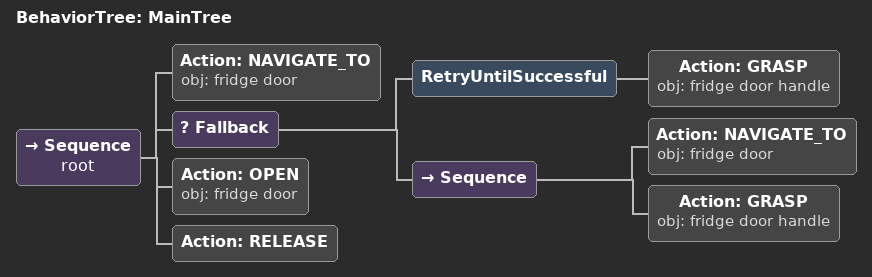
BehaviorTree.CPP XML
<root main_tree_to_execute="MainTree">
  <BehaviorTree ID="MainTree">
    <Sequence name="root">
      <!-- Check: Navigate to fridge door first (robot must be in front, handle accessible) -->
      <Action ID="NAVIGATE_TO" obj="fridge door"/>
      <!-- Risk: Possible collision with cabinet or robot base, use fallback for robust grasp -->
      <Fallback>
        <!-- Check: Grasp fridge door handle (handle_present, required for manipulation) -->
        <RetryUntilSuccessful>
          <!-- Risk: Grip slip or door jam, retry grasp as per recovery hints -->
          <Action ID="GRASP" obj="fridge door handle"/>
        </RetryUntilSuccessful>
        <!-- Risk: If grasp fails, adjust position and retry -->
        <Sequence>
          <!-- Risk: Collision or limited space, adjust position -->
          <Action ID="NAVIGATE_TO" obj="fridge door"/>
          <Action ID="GRASP" obj="fridge door handle"/>
        </Sequence>
      </Fallback>
      <!-- Check: Must grasp before opening the fridge door -->
      <Action ID="OPEN" obj="fridge door"/>
      <!-- Check: Release after manipulation for stable termination -->
      <Action ID="RELEASE"/>
    </Sequence>
  </BehaviorTree>
</root>
